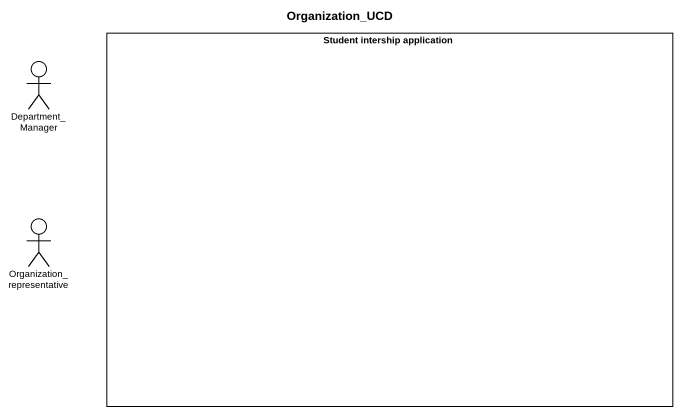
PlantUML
@startuml
title Organization_UCD
actor Department_Manager
rectangle "Student intership application" as Student_intership
actor Organization_representative
@enduml
